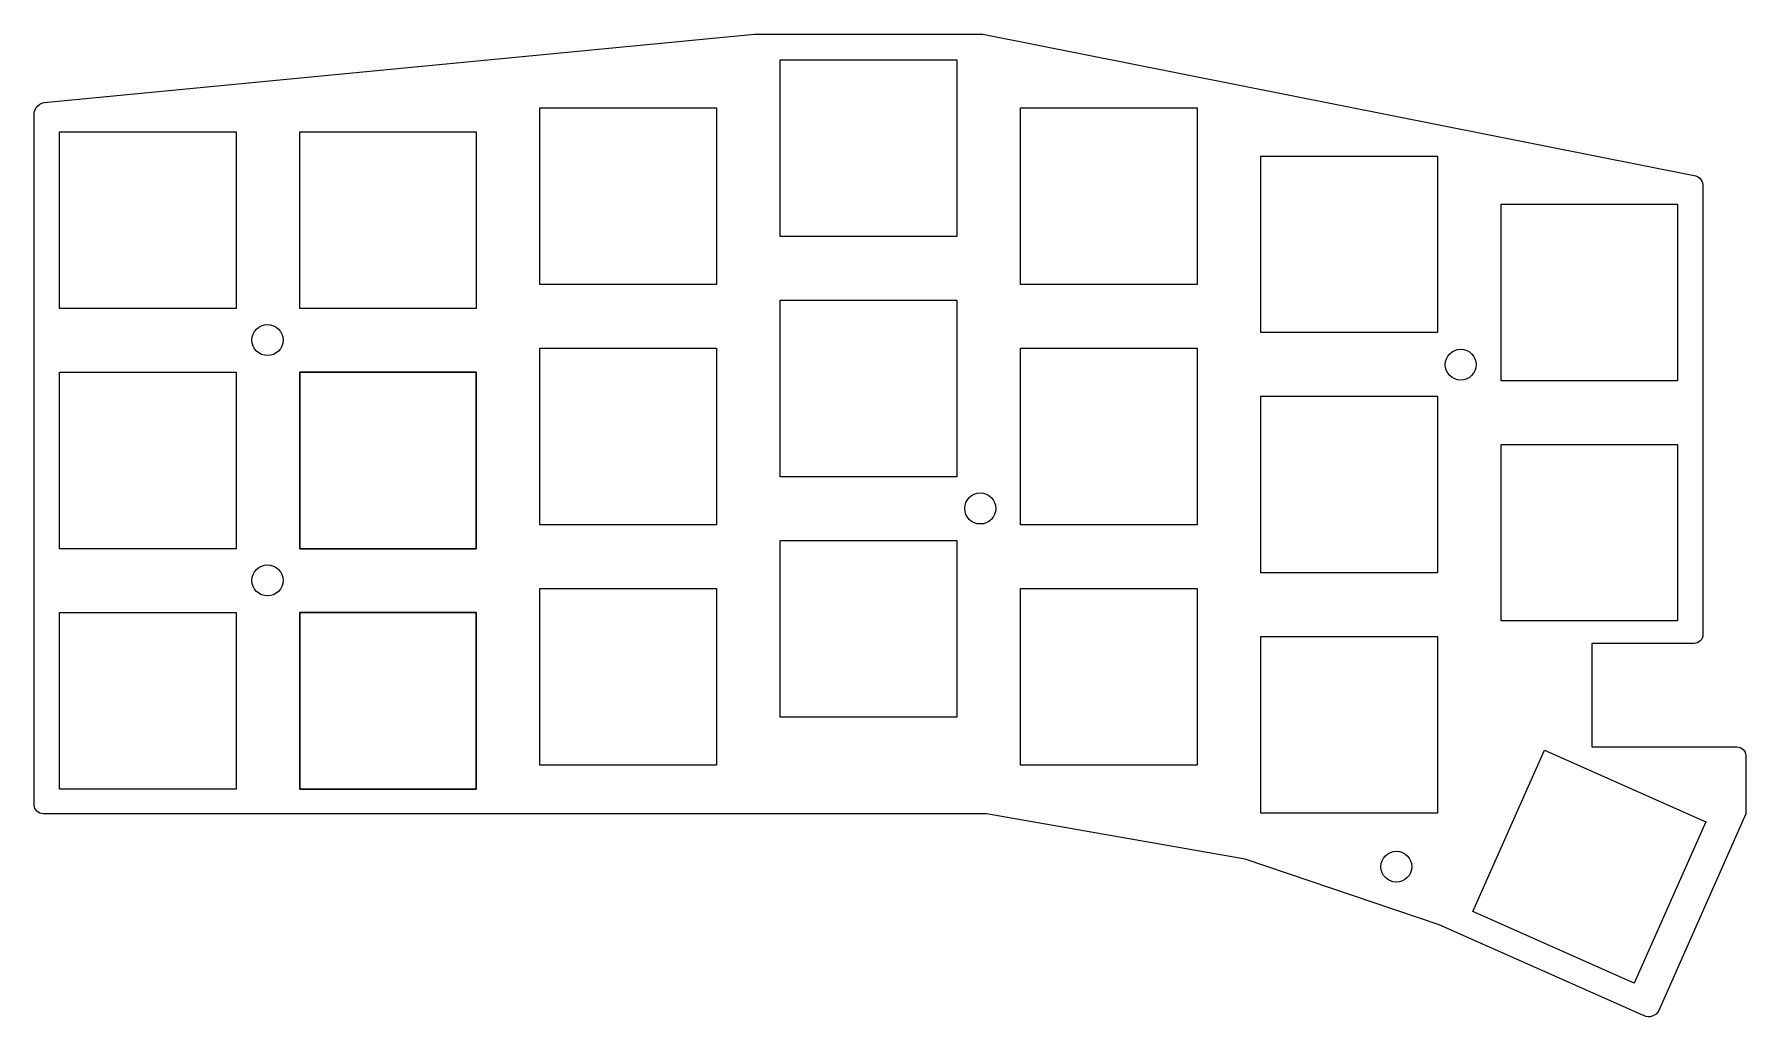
# Model space of a CAD drawing. Extents: x 41 to 177, y -132 to -54.
import ezdxf

# ---------------------------------------------------------------- set-up
doc = ezdxf.new("R2010")
doc.units = 0
doc.layers.get('0').update_dxf_attribs({"linetype": 'CONTINUOUS'})
doc.layers.add('BLACK', color=7, linetype='CONTINUOUS')

msp = doc.modelspace()

# ---------------------------------------------------------------- linework, layer by layer
at = {"linetype": 'ByBlock'}
for centre, radius in [((59.4944, -78.5492), 1.2314), ((154.1004, -80.4972), 1.2237), ((116.0041, -91.8952), 1.2314), ((59.4947, -97.5993), 1.2314), ((148.9974, -120.2976), 1.2237)]:
    msp.add_circle(centre, radius, dxfattribs=at)
at = {"layer": 'BLACK', "linetype": 'Continuous'}
for p, q in [((100.15, -56.335), (100.15, -56.335)), ((100.15, -56.335), (100.15, -56.335)), ((100.15, -56.335), (100.15, -56.335)), ((100.15, -56.335), (100.15, -56.335)), ((100.15, -56.335), (100.15, -56.335)), ((114.15, -56.335), (114.15, -56.335)), ((114.15, -56.335), (114.15, -56.335)), ((114.15, -56.335), (114.15, -56.335)), ((114.15, -56.335), (114.15, -56.335)), ((41.7965, -59.7007), (41.8, -59.7)), ((41.7965, -59.7007), (41.7965, -59.7007)), ((41.7965, -59.7007), (41.7965, -59.7007)), ((41.8, -59.7), (41.8, -59.7)), ((41.8, -59.7), (41.8, -59.7)), ((41.8, -59.7), (41.8, -59.7)), ((40.9999, -60.5003), (40.9999, -60.5003)), ((40.9999, -60.5003), (40.9999, -60.5003)), ((40.9999, -60.5003), (40.9999, -60.5003)), ((40.9999, -60.5003), (40.9999, -60.5003)), ((40.9999, -60.5003), (40.9999, -60.5003)), ((40.9999, -60.5003), (40.9999, -60.5003)), ((40.9999, -60.5003), (40.9999, -60.5003)), ((40.9999, -60.5003), (40.9999, -60.5003)), ((40.9999, -60.5003), (40.9999, -60.5003)), ((41, -60.5), (41, -60.5)), ((41, -60.5), (41, -60.5)), ((41, -60.5), (41, -60.5)), ((41, -60.5), (41, -60.5)), ((41, -60.5), (41, -60.5)), ((41, -60.5), (41, -60.5)), ((41, -60.5), (41, -60.5)), ((41, -60.5), (41, -60.5)), ((41, -60.5), (41, -60.5)), ((41.0578, -60.3099), (41.0578, -60.3099)), ((41.0578, -60.3099), (41.0578, -60.3099)), ((41.0578, -60.3099), (41.0578, -60.3099)), ((41.0578, -60.3099), (41.0578, -60.3099)), ((41.0578, -60.3099), (41.0578, -60.3099)), ((41.0578, -60.3099), (41.0578, -60.3099)), ((41.1515, -60.1343), (41.1515, -60.1343)), ((41.1515, -60.1343), (41.1515, -60.1343)), ((41.1515, -60.1343), (41.1515, -60.1343)), ((41.1515, -60.1343), (41.1515, -60.1343)), ((41.1515, -60.1343), (41.1515, -60.1343)), ((41.1515, -60.1343), (41.1515, -60.1343)), ((41.2775, -59.9803), (41.2775, -59.9803)), ((41.2775, -59.9803), (41.2775, -59.9803)), ((41.2775, -59.9803), (41.2775, -59.9803)), ((41.4311, -59.8536), (41.4311, -59.8536)), ((41.4311, -59.8536), (41.4311, -59.8536)), ((41.4311, -59.8537), (41.4311, -59.8537)), ((41.6063, -59.7593), (41.6063, -59.7593)), ((119.2, -60.145), (119.2, -60.145)), ((119.2, -60.145), (119.2, -60.145)), ((119.2, -60.145), (119.2, -60.145)), ((119.2, -60.145), (119.2, -60.145)), ((119.2, -60.145), (119.2, -60.145)), ((133.2, -60.145), (133.2, -60.145)), ((133.2, -60.145), (133.2, -60.145)), ((133.2, -60.145), (133.2, -60.145)), ((133.2, -60.145), (133.2, -60.145)), ((43, -62.05), (43, -62.05)), ((43, -62.05), (43, -62.05)), ((43, -62.05), (43, -62.05)), ((43, -62.05), (43, -62.05)), ((43, -62.05), (43, -62.05)), ((57, -62.05), (57, -62.05)), ((57, -62.05), (57, -62.05)), ((57, -62.05), (57, -62.05)), ((57, -62.05), (57, -62.05)), ((62.05, -62.05), (62.05, -62.05)), ((62.05, -62.05), (62.05, -62.05)), ((62.05, -62.05), (62.05, -62.05)), ((62.05, -62.05), (62.05, -62.05)), ((62.05, -62.05), (62.05, -62.05)), ((62.05, -62.05), (62.05, -62.05)), ((76.05, -62.05), (76.05, -62.05)), ((76.05, -62.05), (76.05, -62.05)), ((76.05, -62.05), (76.05, -62.05)), ((76.05, -62.05), (76.05, -62.05)), ((138.25, -63.955), (138.25, -63.955)), ((138.25, -63.955), (138.25, -63.955)), ((138.25, -63.955), (138.25, -63.955)), ((138.25, -63.955), (138.25, -63.955)), ((138.25, -63.955), (138.25, -63.955)), ((152.25, -63.955), (152.25, -63.955)), ((152.25, -63.955), (152.25, -63.955)), ((152.25, -63.955), (152.25, -63.955)), ((152.25, -63.955), (152.25, -63.955)), ((172.6, -65.5), (172.6, -65.5)), ((172.753, -65.5348), (172.753, -65.5348)), ((172.897, -65.5987), (172.897, -65.5987)), ((172.897, -65.5987), (172.897, -65.5987)), ((172.897, -65.5987), (172.897, -65.5987)), ((172.897, -65.5987), (172.897, -65.5987)), ((172.897, -65.5987), (172.897, -65.5987)), ((172.897, -65.5987), (172.897, -65.5987)), ((173.026, -65.6894), (173.026, -65.6894)), ((173.026, -65.6894), (173.026, -65.6894)), ((173.134, -65.8033), (173.134, -65.8033)), ((173.134, -65.8033), (173.134, -65.8033)), ((173.134, -65.8033), (173.134, -65.8033)), ((173.134, -65.8033), (173.134, -65.8033)), ((173.219, -65.9361), (173.219, -65.9361)), ((173.219, -65.9361), (173.219, -65.9361)), ((173.219, -65.9361), (173.219, -65.9361)), ((173.219, -65.9361), (173.219, -65.9361)), ((173.276, -66.0828), (173.276, -66.0828)), ((173.299, -66.1999), (173.299, -66.1999)), ((173.299, -66.1999), (173.299, -66.1999)), ((173.299, -66.1999), (173.299, -66.1999)), ((173.299, -66.1999), (173.299, -66.1999)), ((173.299, -66.1999), (173.299, -66.1999)), ((173.299, -66.1999), (173.299, -66.1999)), ((173.299, -66.1999), (173.299, -66.1999)), ((173.299, -66.1999), (173.299, -66.1999)), ((173.299, -66.1999), (173.299, -66.1999)), ((173.299, -66.1999), (173.299, -66.1999)), ((173.299, -66.1999), (173.299, -66.1999)), ((173.299, -66.1999), (173.299, -66.1999)), ((173.3, -66.2), (173.3, -66.2)), ((173.3, -66.2), (173.3, -66.2)), ((173.3, -66.2), (173.3, -66.2)), ((173.3, -66.2), (173.3, -66.2)), ((173.3, -66.2), (173.3, -66.2)), ((173.3, -66.2), (173.3, -66.2)), ((173.3, -66.2), (173.3, -66.2)), ((157.3, -67.765), (157.3, -67.765)), ((157.3, -67.765), (157.3, -67.765)), ((157.3, -67.765), (157.3, -67.765)), ((157.3, -67.765), (157.3, -67.765)), ((157.3, -67.765), (157.3, -67.765)), ((171.3, -67.765), (171.3, -67.765)), ((171.3, -67.765), (171.3, -67.765)), ((171.3, -67.765), (171.3, -67.765)), ((171.3, -67.765), (171.3, -67.765)), ((100.15, -70.335), (100.15, -70.335)), ((100.15, -70.335), (100.15, -70.335)), ((100.15, -70.335), (100.15, -70.335)), ((100.15, -70.335), (100.15, -70.335)), ((100.15, -70.335), (100.15, -70.335)), ((100.15, -70.335), (100.15, -70.335)), ((100.15, -70.335), (100.15, -70.335)), ((114.15, -70.335), (114.15, -70.335)), ((114.15, -70.335), (114.15, -70.335)), ((114.15, -70.335), (114.15, -70.335)), ((114.15, -70.335), (114.15, -70.335)), ((119.2, -74.145), (119.2, -74.145)), ((119.2, -74.145), (119.2, -74.145)), ((119.2, -74.145), (119.2, -74.145)), ((119.2, -74.145), (119.2, -74.145)), ((119.2, -74.145), (119.2, -74.145)), ((119.2, -74.145), (119.2, -74.145)), ((119.2, -74.145), (119.2, -74.145)), ((133.2, -74.145), (133.2, -74.145)), ((133.2, -74.145), (133.2, -74.145)), ((133.2, -74.145), (133.2, -74.145)), ((133.2, -74.145), (133.2, -74.145)), ((100.15, -75.385), (100.15, -75.385)), ((100.15, -75.385), (100.15, -75.385)), ((100.15, -75.385), (100.15, -75.385)), ((100.15, -75.385), (100.15, -75.385)), ((100.15, -75.385), (100.15, -75.385)), ((114.15, -75.385), (114.15, -75.385)), ((114.15, -75.385), (114.15, -75.385)), ((114.15, -75.385), (114.15, -75.385)), ((114.15, -75.385), (114.15, -75.385)), ((43, -76.05), (43, -76.05)), ((43, -76.05), (43, -76.05)), ((43, -76.05), (43, -76.05)), ((43, -76.05), (43, -76.05)), ((43, -76.05), (43, -76.05)), ((43, -76.05), (43, -76.05)), ((43, -76.05), (43, -76.05)), ((57, -76.05), (57, -76.05)), ((57, -76.05), (57, -76.05)), ((57, -76.05), (57, -76.05)), ((57, -76.05), (57, -76.05)), ((62.05, -76.05), (62.05, -76.05)), ((62.05, -76.05), (62.05, -76.05)), ((62.05, -76.05), (62.05, -76.05)), ((62.05, -76.05), (62.05, -76.05)), ((62.05, -76.05), (62.05, -76.05)), ((76.05, -76.05), (76.05, -76.05)), ((76.05, -76.05), (76.05, -76.05)), ((76.05, -76.05), (76.05, -76.05)), ((76.05, -76.05), (76.05, -76.05)), ((138.25, -77.955), (138.25, -77.955)), ((138.25, -77.955), (138.25, -77.955)), ((138.25, -77.955), (138.25, -77.955)), ((138.25, -77.955), (138.25, -77.955)), ((138.25, -77.955), (138.25, -77.955)), ((138.25, -77.955), (138.25, -77.955)), ((138.25, -77.955), (138.25, -77.955)), ((152.25, -77.955), (152.25, -77.955)), ((152.25, -77.955), (152.25, -77.955)), ((152.25, -77.955), (152.25, -77.955)), ((152.25, -77.955), (152.25, -77.955)), ((119.2, -79.195), (119.2, -79.195)), ((119.2, -79.195), (119.2, -79.195)), ((119.2, -79.195), (119.2, -79.195)), ((119.2, -79.195), (119.2, -79.195)), ((119.2, -79.195), (119.2, -79.195)), ((133.2, -79.195), (133.2, -79.195)), ((133.2, -79.195), (133.2, -79.195)), ((133.2, -79.195), (133.2, -79.195)), ((133.2, -79.195), (133.2, -79.195)), ((43, -81.1), (43, -81.1)), ((43, -81.1), (43, -81.1)), ((43, -81.1), (43, -81.1)), ((43, -81.1), (43, -81.1)), ((43, -81.1), (43, -81.1)), ((57, -81.1), (57, -81.1)), ((57, -81.1), (57, -81.1)), ((57, -81.1), (57, -81.1)), ((57, -81.1), (57, -81.1)), ((62.05, -95.1), (62.05, -81.1)), ((62.05, -81.1), (62.05, -81.1)), ((62.05, -81.1), (62.05, -81.1)), ((62.05, -81.1), (62.05, -81.1)), ((62.05, -81.1), (62.05, -81.1)), ((62.05, -81.1), (62.05, -81.1)), ((62.05, -81.1), (76.05, -81.1)), ((76.05, -81.1), (76.05, -81.1)), ((76.05, -81.1), (76.05, -81.1)), ((76.05, -81.1), (76.05, -81.1)), ((76.05, -81.1), (76.05, -81.1)), ((76.05, -81.1), (76.05, -95.1)), ((157.3, -81.765), (157.3, -81.765)), ((157.3, -81.765), (157.3, -81.765)), ((157.3, -81.765), (157.3, -81.765)), ((157.3, -81.765), (157.3, -81.765)), ((157.3, -81.765), (157.3, -81.765)), ((157.3, -81.765), (157.3, -81.765)), ((157.3, -81.765), (157.3, -81.765)), ((171.3, -81.765), (171.3, -81.765)), ((171.3, -81.765), (171.3, -81.765)), ((171.3, -81.765), (171.3, -81.765)), ((171.3, -81.765), (171.3, -81.765)), ((138.25, -83.005), (138.25, -83.005)), ((138.25, -83.005), (138.25, -83.005)), ((138.25, -83.005), (138.25, -83.005)), ((138.25, -83.005), (138.25, -83.005)), ((138.25, -83.005), (138.25, -83.005)), ((152.25, -83.005), (152.25, -83.005)), ((152.25, -83.005), (152.25, -83.005)), ((152.25, -83.005), (152.25, -83.005)), ((152.25, -83.005), (152.25, -83.005)), ((157.3, -86.815), (157.3, -86.815)), ((157.3, -86.815), (157.3, -86.815)), ((157.3, -86.815), (157.3, -86.815)), ((157.3, -86.815), (157.3, -86.815)), ((157.3, -86.815), (157.3, -86.815)), ((171.3, -86.815), (171.3, -86.815)), ((171.3, -86.815), (171.3, -86.815)), ((171.3, -86.815), (171.3, -86.815)), ((171.3, -86.815), (171.3, -86.815)), ((100.15, -89.385), (100.15, -89.385)), ((100.15, -89.385), (100.15, -89.385)), ((100.15, -89.385), (100.15, -89.385)), ((100.15, -89.385), (100.15, -89.385)), ((100.15, -89.385), (100.15, -89.385)), ((100.15, -89.385), (100.15, -89.385)), ((100.15, -89.385), (100.15, -89.385)), ((114.15, -89.385), (114.15, -89.385)), ((114.15, -89.385), (114.15, -89.385)), ((114.15, -89.385), (114.15, -89.385)), ((114.15, -89.385), (114.15, -89.385)), ((81.1, -93.195), (81.1, -93.195)), ((119.2, -93.195), (119.2, -93.195)), ((119.2, -93.195), (119.2, -93.195)), ((119.2, -93.195), (119.2, -93.195)), ((119.2, -93.195), (119.2, -93.195)), ((119.2, -93.195), (119.2, -93.195)), ((119.2, -93.195), (119.2, -93.195)), ((119.2, -93.195), (119.2, -93.195)), ((133.2, -93.195), (133.2, -93.195)), ((133.2, -93.195), (133.2, -93.195)), ((133.2, -93.195), (133.2, -93.195)), ((133.2, -93.195), (133.2, -93.195)), ((100.15, -94.435), (100.15, -94.435)), ((100.15, -94.435), (100.15, -94.435)), ((100.15, -94.435), (100.15, -94.435)), ((100.15, -94.435), (100.15, -94.435)), ((100.15, -94.435), (100.15, -94.435)), ((114.15, -94.435), (114.15, -94.435)), ((114.15, -94.435), (114.15, -94.435)), ((114.15, -94.435), (114.15, -94.435)), ((114.15, -94.435), (114.15, -94.435)), ((43, -95.1), (43, -95.1)), ((43, -95.1), (43, -95.1)), ((43, -95.1), (43, -95.1)), ((43, -95.1), (43, -95.1)), ((43, -95.1), (43, -95.1)), ((43, -95.1), (43, -95.1)), ((43, -95.1), (43, -95.1)), ((57, -95.1), (57, -95.1)), ((57, -95.1), (57, -95.1)), ((57, -95.1), (57, -95.1)), ((57, -95.1), (57, -95.1)), ((62.05, -95.1), (62.05, -95.1)), ((62.05, -95.1), (62.05, -95.1)), ((62.05, -95.1), (62.05, -95.1)), ((62.05, -95.1), (62.05, -95.1)), ((62.05, -95.1), (62.05, -95.1)), ((62.05, -95.1), (62.05, -95.1)), ((76.05, -95.1), (62.05, -95.1)), ((62.05, -95.1), (62.05, -95.1)), ((76.05, -95.1), (76.05, -95.1)), ((76.05, -95.1), (76.05, -95.1)), ((76.05, -95.1), (76.05, -95.1)), ((76.05, -95.1), (76.05, -95.1)), ((138.25, -97.005), (138.25, -97.005)), ((138.25, -97.005), (138.25, -97.005)), ((138.25, -97.005), (138.25, -97.005)), ((138.25, -97.005), (138.25, -97.005)), ((138.25, -97.005), (138.25, -97.005)), ((138.25, -97.005), (138.25, -97.005)), ((138.25, -97.005), (138.25, -97.005)), ((152.25, -97.005), (152.25, -97.005)), ((152.25, -97.005), (152.25, -97.005)), ((152.25, -97.005), (152.25, -97.005)), ((152.25, -97.005), (152.25, -97.005)), ((81.1, -98.245), (81.1, -98.245)), ((81.1, -98.245), (81.1, -98.245)), ((81.1, -98.245), (81.1, -98.245)), ((81.1, -98.245), (81.1, -98.245)), ((81.1, -98.245), (81.1, -98.245)), ((95.1, -98.245), (95.1, -98.245)), ((95.1, -98.245), (95.1, -98.245)), ((95.1, -98.245), (95.1, -98.245)), ((95.1, -98.245), (95.1, -98.245)), ((119.2, -98.245), (119.2, -98.245)), ((119.2, -98.245), (119.2, -98.245)), ((119.2, -98.245), (119.2, -98.245)), ((119.2, -98.245), (119.2, -98.245)), ((119.2, -98.245), (119.2, -98.245)), ((133.2, -98.245), (133.2, -98.245)), ((133.2, -98.245), (133.2, -98.245)), ((133.2, -98.245), (133.2, -98.245)), ((133.2, -98.245), (133.2, -98.245)), ((43, -100.15), (43, -100.15)), ((43, -100.15), (43, -100.15)), ((43, -100.15), (43, -100.15)), ((43, -100.15), (43, -100.15)), ((43, -100.15), (43, -100.15)), ((57, -100.15), (57, -100.15)), ((57, -100.15), (57, -100.15)), ((57, -100.15), (57, -100.15)), ((57, -100.15), (57, -100.15)), ((62.05, -114.15), (62.05, -100.15)), ((62.05, -100.15), (62.05, -100.15)), ((62.05, -100.15), (62.05, -100.15)), ((62.05, -100.15), (62.05, -100.15)), ((62.05, -100.15), (62.05, -100.15)), ((62.05, -100.15), (62.05, -100.15)), ((62.05, -100.15), (76.05, -100.15)), ((76.05, -100.15), (76.05, -100.15)), ((76.05, -100.15), (76.05, -100.15)), ((76.05, -100.15), (76.05, -100.15)), ((76.05, -100.15), (76.05, -100.15)), ((76.05, -100.15), (76.05, -114.15)), ((157.3, -100.815), (157.3, -100.815)), ((157.3, -100.815), (157.3, -100.815)), ((157.3, -100.815), (157.3, -100.815)), ((157.3, -100.815), (157.3, -100.815)), ((157.3, -100.815), (157.3, -100.815)), ((157.3, -100.815), (157.3, -100.815)), ((157.3, -100.815), (157.3, -100.815)), ((171.3, -100.815), (171.3, -100.815)), ((171.3, -100.815), (171.3, -100.815)), ((171.3, -100.815), (171.3, -100.815)), ((171.3, -100.815), (171.3, -100.815)), ((138.25, -102.055), (138.25, -102.055)), ((138.25, -102.055), (138.25, -102.055)), ((138.25, -102.055), (138.25, -102.055)), ((138.25, -102.055), (138.25, -102.055)), ((138.25, -102.055), (138.25, -102.055)), ((152.25, -102.055), (152.25, -102.055)), ((152.25, -102.055), (152.25, -102.055)), ((152.25, -102.055), (152.25, -102.055)), ((152.25, -102.055), (152.25, -102.055)), ((164.5, -102.6), (164.5, -102.6)), ((164.5, -102.6), (164.5, -102.6)), ((164.5, -102.6), (164.5, -102.6)), ((164.5, -102.6), (164.5, -102.6)), ((164.5, -102.6), (164.5, -102.6)), ((164.5, -102.6), (164.5, -102.6)), ((172.6, -102.6), (172.605, -102.6)), ((172.605, -102.6), (172.605, -102.6)), ((172.605, -102.6), (172.605, -102.6)), ((172.741, -102.586), (172.741, -102.586)), ((172.871, -102.545), (172.871, -102.545)), ((172.871, -102.545), (172.871, -102.545)), ((172.871, -102.545), (172.871, -102.545)), ((172.871, -102.545), (172.871, -102.545)), ((172.871, -102.545), (172.871, -102.545)), ((172.871, -102.545), (172.871, -102.545)), ((172.991, -102.48), (172.991, -102.48)), ((172.991, -102.48), (172.991, -102.48)), ((172.991, -102.48), (172.991, -102.48)), ((172.991, -102.48), (172.991, -102.48)), ((172.991, -102.48), (172.991, -102.48)), ((172.991, -102.48), (172.991, -102.48)), ((173.097, -102.393), (173.097, -102.393)), ((173.097, -102.393), (173.097, -102.393)), ((173.097, -102.393), (173.097, -102.393)), ((173.097, -102.393), (173.097, -102.393)), ((173.097, -102.393), (173.097, -102.393)), ((173.097, -102.393), (173.097, -102.393)), ((173.183, -102.287), (173.183, -102.287)), ((173.183, -102.287), (173.183, -102.287)), ((173.183, -102.287), (173.183, -102.287)), ((173.183, -102.287), (173.183, -102.287)), ((173.183, -102.287), (173.183, -102.287)), ((173.183, -102.287), (173.183, -102.287)), ((173.247, -102.167), (173.247, -102.167)), ((173.247, -102.167), (173.247, -102.167)), ((173.247, -102.167), (173.247, -102.167)), ((173.247, -102.167), (173.247, -102.167)), ((173.287, -102.036), (173.287, -102.036)), ((173.287, -102.036), (173.287, -102.036)), ((173.3, -101.9), (173.3, -101.9)), ((173.3, -101.9), (173.3, -101.9)), ((100.15, -108.435), (100.15, -108.435)), ((100.15, -108.435), (100.15, -108.435)), ((100.15, -108.435), (100.15, -108.435)), ((100.15, -108.435), (100.15, -108.435)), ((100.15, -108.435), (100.15, -108.435)), ((100.15, -108.435), (100.15, -108.435)), ((100.15, -108.435), (100.15, -108.435)), ((114.15, -108.435), (114.15, -108.435)), ((114.15, -108.435), (114.15, -108.435)), ((114.15, -108.435), (114.15, -108.435)), ((114.15, -108.435), (114.15, -108.435)), ((160.75, -111.06), (160.75, -111.06)), ((160.75, -111.06), (160.75, -111.06)), ((160.75, -111.06), (160.75, -111.06)), ((160.75, -111.06), (160.75, -111.06)), ((160.75, -111.06), (160.75, -111.06)), ((160.75, -111.06), (160.75, -111.06)), ((164.5, -110.8), (164.5, -110.8)), ((164.5, -110.8), (164.5, -110.8)), ((164.5, -110.8), (164.5, -110.8)), ((164.5, -110.8), (164.5, -110.8)), ((164.5, -110.8), (164.5, -110.8)), ((176.136, -110.813), (176.136, -110.813)), ((176.267, -110.853), (176.267, -110.853)), ((176.267, -110.853), (176.267, -110.853)), ((176.267, -110.853), (176.267, -110.853)), ((176.387, -110.917), (176.387, -110.917)), ((176.387, -110.917), (176.387, -110.917)), ((176.387, -110.917), (176.387, -110.917)), ((176.387, -110.917), (176.387, -110.917)), ((176.387, -110.917), (176.387, -110.917)), ((176.387, -110.917), (176.387, -110.917)), ((176.493, -111.003), (176.493, -111.003)), ((176.493, -111.003), (176.493, -111.003)), ((176.493, -111.003), (176.493, -111.003)), ((176.493, -111.003), (176.493, -111.003)), ((176.493, -111.003), (176.493, -111.003)), ((176.493, -111.003), (176.493, -111.003)), ((176.58, -111.109), (176.58, -111.109)), ((176.58, -111.109), (176.58, -111.109)), ((176.58, -111.109), (176.58, -111.109)), ((176.58, -111.109), (176.58, -111.109)), ((176.58, -111.109), (176.58, -111.109)), ((176.645, -111.229), (176.645, -111.229)), ((176.645, -111.229), (176.645, -111.229)), ((176.645, -111.229), (176.645, -111.229)), ((176.645, -111.229), (176.645, -111.229)), ((176.645, -111.229), (176.645, -111.229)), ((176.645, -111.229), (176.645, -111.229)), ((81.1, -112.245), (81.1, -112.245)), ((81.1, -112.245), (81.1, -112.245)), ((81.1, -112.245), (81.1, -112.245)), ((81.1, -112.245), (81.1, -112.245)), ((81.1, -112.245), (81.1, -112.245)), ((81.1, -112.245), (81.1, -112.245)), ((81.1, -112.245), (81.1, -112.245)), ((95.1, -112.245), (95.1, -112.245)), ((95.1, -112.245), (95.1, -112.245)), ((95.1, -112.245), (95.1, -112.245)), ((95.1, -112.245), (95.1, -112.245)), ((119.2, -112.245), (119.2, -112.245)), ((119.2, -112.245), (119.2, -112.245)), ((119.2, -112.245), (119.2, -112.245)), ((119.2, -112.245), (119.2, -112.245)), ((119.2, -112.245), (119.2, -112.245)), ((119.2, -112.245), (119.2, -112.245)), ((119.2, -112.245), (119.2, -112.245)), ((133.2, -112.245), (133.2, -112.245)), ((133.2, -112.245), (133.2, -112.245)), ((133.2, -112.245), (133.2, -112.245)), ((133.2, -112.245), (133.2, -112.245)), ((176.686, -111.359), (176.686, -111.359)), ((176.686, -111.359), (176.686, -111.359)), ((176.7, -111.5), (176.7, -111.495)), ((176.7, -111.495), (176.7, -111.495)), ((176.7, -111.495), (176.7, -111.495)), ((176.7, -111.5), (176.7, -111.5)), ((176.7, -111.5), (176.7, -111.5)), ((43, -114.15), (43, -114.15)), ((43, -114.15), (43, -114.15)), ((43, -114.15), (43, -114.15)), ((43, -114.15), (43, -114.15)), ((43, -114.15), (43, -114.15)), ((43, -114.15), (43, -114.15)), ((43, -114.15), (43, -114.15)), ((57, -114.15), (57, -114.15)), ((57, -114.15), (57, -114.15)), ((57, -114.15), (57, -114.15)), ((57, -114.15), (57, -114.15)), ((76.05, -114.15), (62.05, -114.15)), ((62.05, -114.15), (62.05, -114.15)), ((62.05, -114.15), (62.05, -114.15)), ((62.05, -114.15), (62.05, -114.15)), ((62.05, -114.15), (62.05, -114.15)), ((62.05, -114.15), (62.05, -114.15)), ((62.05, -114.15), (62.05, -114.15)), ((62.05, -114.15), (62.05, -114.15)), ((76.05, -114.15), (76.05, -114.15)), ((76.05, -114.15), (76.05, -114.15)), ((76.05, -114.15), (76.05, -114.15)), ((76.05, -114.15), (76.05, -114.15)), ((41, -115.4), (41, -115.4)), ((41, -115.405), (41, -115.405)), ((41, -115.405), (41, -115.405)), ((41.0143, -115.541), (41.0143, -115.541)), ((41.0143, -115.541), (41.0143, -115.541)), ((41.0143, -115.541), (41.0143, -115.541)), ((41.0547, -115.671), (41.0547, -115.671)), ((41.0547, -115.671), (41.0547, -115.671)), ((41.0547, -115.671), (41.0547, -115.671)), ((41.0547, -115.671), (41.0547, -115.671)), ((41.0547, -115.671), (41.0547, -115.671)), ((41.1197, -115.791), (41.1197, -115.791)), ((41.1197, -115.791), (41.1197, -115.791)), ((41.1197, -115.791), (41.1197, -115.791)), ((41.1197, -115.791), (41.1197, -115.791)), ((41.1197, -115.791), (41.1197, -115.791)), ((41.1197, -115.791), (41.1197, -115.791)), ((41.2068, -115.897), (41.2068, -115.897)), ((41.2068, -115.897), (41.2068, -115.897)), ((41.2068, -115.897), (41.2068, -115.897)), ((41.2068, -115.897), (41.2068, -115.897)), ((41.2068, -115.897), (41.2068, -115.897)), ((41.2068, -115.897), (41.2068, -115.897)), ((41.3126, -115.983), (41.3126, -115.983)), ((41.3126, -115.983), (41.3126, -115.983)), ((41.3126, -115.983), (41.3126, -115.983)), ((41.3126, -115.983), (41.3126, -115.983)), ((41.3126, -115.983), (41.3126, -115.983)), ((41.3126, -115.983), (41.3126, -115.983)), ((41.4333, -116.047), (41.4332, -116.047)), ((41.4332, -116.047), (41.4332, -116.047)), ((41.4332, -116.047), (41.4332, -116.047)), ((41.4332, -116.047), (41.4332, -116.047)), ((41.4333, -116.047), (41.4333, -116.047)), ((41.564, -116.087), (41.564, -116.087)), ((41.564, -116.087), (41.564, -116.087)), ((116.5, -116.1), (116.5, -116.1)), ((138.25, -116.055), (138.25, -116.055)), ((138.25, -116.055), (138.25, -116.055)), ((138.25, -116.055), (138.25, -116.055)), ((138.25, -116.055), (138.25, -116.055)), ((138.25, -116.055), (138.25, -116.055)), ((138.25, -116.055), (138.25, -116.055)), ((138.25, -116.055), (138.25, -116.055)), ((152.25, -116.055), (152.25, -116.055)), ((152.25, -116.055), (152.25, -116.055)), ((152.25, -116.055), (152.25, -116.055)), ((152.25, -116.055), (152.25, -116.055)), ((176.7, -116.1), (176.7, -116.1)), ((173.54, -116.75), (173.54, -116.75)), ((173.54, -116.75), (173.54, -116.75)), ((173.54, -116.75), (173.54, -116.75)), ((173.54, -116.75), (173.54, -116.75)), ((173.54, -116.75), (173.54, -116.75)), ((173.54, -116.75), (173.54, -116.75)), ((137, -119.7), (137, -119.7)), ((137, -119.7), (137, -119.7)), ((155.06, -123.85), (155.06, -123.85)), ((155.06, -123.85), (155.06, -123.85)), ((155.06, -123.85), (155.06, -123.85)), ((155.06, -123.85), (155.06, -123.85)), ((155.06, -123.85), (155.06, -123.85)), ((152.4, -124.9), (152.4, -124.9)), ((167.85, -129.54), (167.85, -129.54)), ((167.85, -129.54), (167.85, -129.54)), ((167.85, -129.54), (167.85, -129.54)), ((167.85, -129.54), (167.85, -129.54)), ((167.85, -129.54), (167.85, -129.54)), ((168.6, -132.1), (168.6, -132.1)), ((168.6, -132.1), (168.6, -132.1)), ((168.6, -132.1), (168.6, -132.1)), ((168.6, -132.1), (168.6, -132.1)), ((168.6, -132.1), (168.6, -132.1)), ((168.606, -132.103), (168.606, -132.103)), ((168.606, -132.103), (168.606, -132.103)), ((168.769, -132.164), (168.769, -132.164)), ((168.941, -132.193), (168.941, -132.193)), ((169.116, -132.187), (169.116, -132.187)), ((169.116, -132.187), (169.116, -132.187)), ((169.286, -132.148), (169.286, -132.148)), ((169.445, -132.076), (169.445, -132.076)), ((169.445, -132.076), (169.445, -132.076)), ((169.445, -132.076), (169.445, -132.076)), ((169.445, -132.076), (169.445, -132.076)), ((169.445, -132.076), (169.445, -132.076)), ((169.587, -131.975), (169.587, -131.975)), ((169.707, -131.848), (169.707, -131.848)), ((169.707, -131.848), (169.707, -131.848)), ((169.707, -131.848), (169.707, -131.848)), ((169.8, -131.7), (169.8, -131.7)), ((169.8, -131.7), (169.8, -131.7)), ((169.8, -131.7), (169.8, -131.7)), ((169.8, -131.7), (169.8, -131.7)), ((169.8, -131.7), (169.8, -131.7)), ((169.8, -131.7), (169.8, -131.7))]:
    msp.add_line(p, q, dxfattribs=at)
for points in [[(41.8, -59.7), (98.1, -54.3), (116.2, -54.3), (172.6, -65.5), (172.753, -65.5348), (172.897, -65.5987), (173.026, -65.6894), (173.134, -65.8033), (173.219, -65.9361), (173.276, -66.0828), (173.3, -66.2), (173.3, -101.9), (173.287, -102.036), (173.247, -102.167), (173.183, -102.287), (173.097, -102.393), (172.991, -102.48), (172.871, -102.545), (172.741, -102.586), (172.605, -102.6), (172.6, -102.6), (164.5, -102.6), (164.5, -110.8), (176, -110.8), (176.136, -110.813), (176.267, -110.853), (176.387, -110.917), (176.493, -111.003), (176.58, -111.109), (176.645, -111.229), (176.686, -111.359), (176.7, -111.495), (176.7, -111.5), (176.7, -116.1), (169.8, -131.7), (169.707, -131.848), (169.587, -131.975), (169.445, -132.076), (169.286, -132.148), (169.116, -132.187), (168.941, -132.192), (168.769, -132.164), (168.606, -132.103), (168.6, -132.1), (152.4, -124.9), (137, -119.7), (116.5, -116.1), (41.7, -116.1), (41.564, -116.087), (41.4333, -116.047), (41.3126, -115.983), (41.2068, -115.897), (41.1197, -115.791), (41.0547, -115.671), (41.0143, -115.541), (41, -115.405), (41, -115.4), (41, -60.5001), (41.0578, -60.3099), (41.1515, -60.1343), (41.2775, -59.9803), (41.4311, -59.8536), (41.6063, -59.7593), (41.7965, -59.7007)], [(114.15, -70.335), (100.15, -70.335), (100.15, -56.335), (114.15, -56.335)], [(95.1, -74.145), (81.1, -74.145), (81.1, -60.145), (95.1, -60.145)], [(133.2, -74.145), (119.2, -74.145), (119.2, -60.145), (133.2, -60.145)], [(57, -76.05), (43, -76.05), (43, -62.05), (57, -62.05)], [(76.05, -76.05), (62.05, -76.05), (62.05, -62.05), (76.05, -62.05)], [(152.25, -77.955), (138.25, -77.955), (138.25, -63.955), (152.25, -63.955)], [(171.3, -81.765), (157.3, -81.765), (157.3, -67.765), (171.3, -67.765)], [(114.15, -89.385), (100.15, -89.385), (100.15, -75.385), (114.15, -75.385)], [(95.1, -93.195), (81.1, -93.195), (81.1, -93.195), (81.1, -93.195), (81.1, -93.195), (81.1, -93.195), (81.1, -93.195), (81.1, -93.195), (81.1, -79.195), (81.1, -79.195), (81.1, -79.195), (81.1, -79.195), (81.1, -79.195), (81.1, -79.195), (95.1, -79.195), (95.1, -79.195), (95.1, -79.195), (95.1, -79.195), (95.1, -79.195), (95.1, -93.195), (95.1, -93.195), (95.1, -93.195), (95.1, -93.195)], [(133.2, -93.195), (119.2, -93.195), (119.2, -79.195), (133.2, -79.195)], [(57, -95.1), (43, -95.1), (43, -81.1), (57, -81.1)], [(62.05, -81.1), (62.05, -95.1), (76.05, -95.1), (76.05, -81.1)], [(152.25, -97.005), (138.25, -97.005), (138.25, -83.005), (152.25, -83.005)], [(171.3, -100.815), (157.3, -100.815), (157.3, -86.815), (171.3, -86.815)], [(114.15, -108.435), (100.15, -108.435), (100.15, -94.435), (114.15, -94.435)], [(95.1, -112.245), (81.1, -112.245), (81.1, -98.245), (95.1, -98.245)], [(133.2, -112.245), (119.2, -112.245), (119.2, -98.245), (133.2, -98.245)], [(57, -114.15), (43, -114.15), (43, -100.15), (57, -100.15)], [(62.05, -100.15), (62.05, -114.15), (76.05, -114.15), (76.05, -100.15)], [(152.25, -116.055), (138.25, -116.055), (138.25, -102.055), (152.25, -102.055)], [(155.06, -123.85), (160.75, -111.06), (173.54, -116.75), (167.85, -129.54)]]:
    msp.add_lwpolyline(points, close=True, dxfattribs=at)
for points in [[(81.1, -60.145), (81.1, -60.145)], [(81.1, -60.145), (81.1, -60.145)], [(81.1, -60.145), (81.1, -60.145)], [(81.1, -60.145), (81.1, -60.145)], [(81.1, -60.145), (81.1, -60.145)], [(95.1, -60.145), (95.1, -60.145)], [(95.1, -60.145), (95.1, -60.145)], [(95.1, -60.145), (95.1, -60.145)], [(95.1, -60.145), (95.1, -60.145)], [(81.1, -74.145), (81.1, -74.145)], [(81.1, -74.145), (81.1, -74.145)], [(81.1, -74.145), (81.1, -74.145)], [(81.1, -74.145), (81.1, -74.145)], [(81.1, -74.145), (81.1, -74.145)], [(81.1, -74.145), (81.1, -74.145)], [(81.1, -74.145), (81.1, -74.145)], [(95.1, -74.145), (95.1, -74.145)], [(95.1, -74.145), (95.1, -74.145)], [(95.1, -74.145), (95.1, -74.145)], [(95.1, -74.145), (95.1, -74.145)], [(176.136, -110.813), (176.136, -110.813)]]:
    msp.add_lwpolyline(points, dxfattribs=at)

doc.saveas('drawing.dxf')
